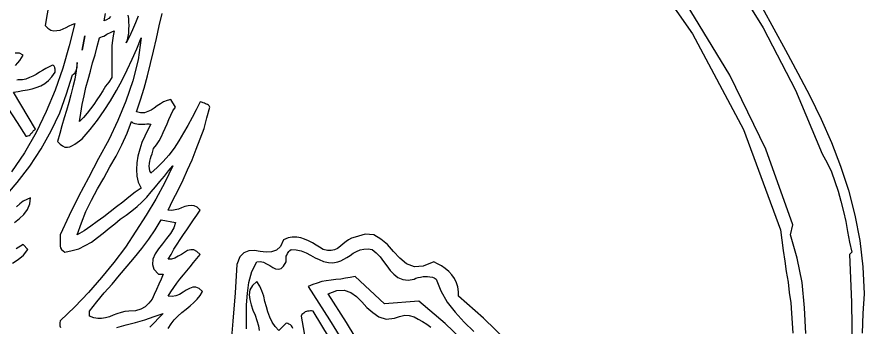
# Model space of a CAD drawing. Extents: x 0.03 to 5.78, y 0.01 to 9.07.
# Drawn here: x 3.489 to 5.756, y 6.864 to 7.694 of the extents above; entities that cross this region are included whole.
import ezdxf

# ---------------------------------------------------------------- set-up
doc = ezdxf.new("R2010")
doc.units = 0
doc.layers.add('1', color=7, linetype='Continuous')

msp = doc.modelspace()

# ---------------------------------------------------------------- linework, layer by layer
msp.add_lwpolyline([(5.452, 7.777), (5.546, 7.605), (5.579, 7.544), (5.611, 7.483), (5.641, 7.421), (5.669, 7.358), (5.693, 7.295), (5.714, 7.231), (5.731, 7.164), (5.745, 7.096), (5.753, 7.026), (5.756, 6.953), (5.753, 6.901), (5.751, 6.848)])
at = {"layer": '1'}
for points in [[(5.129, 7.889), (5.297, 7.649), (5.433, 7.393), (5.532, 7.125), (5.536, 7.097), (5.54, 7.069), (5.544, 7.041), (5.548, 7.013), (5.553, 6.985), (5.556, 6.957), (5.56, 6.929), (5.562, 6.902), (5.564, 6.875), (5.565, 6.848)], [(3.592, 7.828), (3.565, 7.671), (3.572, 7.664), (3.58, 7.659), (3.588, 7.657), (3.596, 7.658), (3.605, 7.659), (3.613, 7.662), (3.621, 7.666), (3.629, 7.67), (3.637, 7.674), (3.644, 7.677), (3.629, 7.617), (3.612, 7.557), (3.592, 7.498), (3.568, 7.441), (3.541, 7.385), (3.51, 7.331), (3.475, 7.28)], [(5.384, 7.829), (5.486, 7.665), (5.573, 7.498), (5.644, 7.328), (5.657, 7.304), (5.669, 7.28), (5.678, 7.254), (5.687, 7.228), (5.694, 7.201), (5.701, 7.174), (5.707, 7.147), (5.712, 7.12), (5.717, 7.092), (5.723, 7.065), (5.717, 7.059), (5.72, 6.995), (5.722, 6.93), (5.723, 6.867), (5.723, 6.803)], [(5.6, 6.847), (5.597, 6.916), (5.59, 6.984), (5.577, 7.049), (5.559, 7.111), (5.565, 7.138), (5.493, 7.34), (5.397, 7.538), (5.28, 7.73)], [(3.74, 7.695), (3.735, 7.69), (3.729, 7.686), (3.723, 7.684), (3.726, 7.703)], [(3.814, 7.696), (3.807, 7.678), (3.799, 7.66), (3.791, 7.642), (3.782, 7.625), (3.785, 7.633), (3.787, 7.642), (3.789, 7.651), (3.789, 7.661), (3.79, 7.671), (3.789, 7.68), (3.789, 7.69), (3.787, 7.699)], [(3.894, 6.861), (3.902, 6.873), (3.91, 6.884), (3.92, 6.894), (3.931, 6.903), (3.942, 6.912), (3.953, 6.921), (3.963, 6.93), (3.972, 6.939), (3.98, 6.949), (3.986, 6.96), (3.977, 6.968), (3.968, 6.971), (3.96, 6.971), (3.951, 6.968), (3.942, 6.963), (3.934, 6.958), (3.924, 6.952), (3.915, 6.948), (3.905, 6.946), (3.894, 6.947), (3.901, 6.959), (3.909, 6.97), (3.917, 6.982), (3.925, 6.993), (3.935, 7.004), (3.944, 7.015), (3.953, 7.026), (3.962, 7.037), (3.971, 7.048), (3.98, 7.059), (3.971, 7.067), (3.963, 7.071), (3.955, 7.071), (3.946, 7.069), (3.938, 7.064), (3.93, 7.059), (3.921, 7.054), (3.912, 7.049), (3.903, 7.046), (3.894, 7.046), (3.902, 7.059), (3.909, 7.073), (3.918, 7.086), (3.926, 7.099), (3.935, 7.112), (3.944, 7.125), (3.953, 7.138), (3.962, 7.151), (3.971, 7.164), (3.98, 7.177), (3.972, 7.185), (3.964, 7.189), (3.956, 7.19), (3.948, 7.189), (3.939, 7.187), (3.93, 7.183), (3.922, 7.18), (3.913, 7.178), (3.904, 7.176), (3.894, 7.177), (3.907, 7.204), (3.921, 7.231), (3.934, 7.258), (3.946, 7.285), (3.958, 7.312), (3.969, 7.34), (3.98, 7.368), (3.99, 7.396), (3.998, 7.424), (4.006, 7.453), (4.004, 7.456), (4.002, 7.458), (3.999, 7.46), (3.997, 7.461), (3.994, 7.462), (3.991, 7.463), (3.988, 7.464), (3.986, 7.465), (3.983, 7.466), (3.98, 7.467), (3.969, 7.446), (3.958, 7.425), (3.947, 7.404), (3.935, 7.384), (3.923, 7.363), (3.91, 7.343), (3.896, 7.324), (3.881, 7.307), (3.865, 7.291), (3.848, 7.276), (3.845, 7.282), (3.844, 7.289), (3.843, 7.295), (3.844, 7.302), (3.845, 7.308), (3.847, 7.315), (3.849, 7.322), (3.851, 7.328), (3.853, 7.335), (3.855, 7.342), (3.863, 7.352), (3.87, 7.363), (3.876, 7.374), (3.881, 7.385), (3.886, 7.397), (3.891, 7.408), (3.896, 7.42), (3.901, 7.431), (3.907, 7.443), (3.914, 7.453), (3.901, 7.473), (3.891, 7.471), (3.882, 7.467), (3.874, 7.462), (3.865, 7.456), (3.857, 7.45), (3.849, 7.445), (3.84, 7.441), (3.831, 7.438), (3.82, 7.438), (3.809, 7.44), (3.82, 7.472), (3.83, 7.504), (3.839, 7.537), (3.847, 7.57), (3.855, 7.603), (3.863, 7.636), (3.87, 7.67), (3.878, 7.703)], [(3.75, 7.657), (3.747, 7.644), (3.745, 7.631), (3.743, 7.618), (3.743, 7.606), (3.743, 7.593), (3.743, 7.581), (3.743, 7.569), (3.743, 7.557), (3.743, 7.545), (3.743, 7.532), (3.735, 7.52), (3.726, 7.509), (3.719, 7.496), (3.711, 7.484), (3.703, 7.472), (3.695, 7.46), (3.686, 7.448), (3.677, 7.437), (3.668, 7.425), (3.657, 7.414), (3.66, 7.437), (3.664, 7.46), (3.669, 7.483), (3.674, 7.505), (3.68, 7.527), (3.686, 7.549), (3.692, 7.571), (3.699, 7.593), (3.704, 7.615), (3.71, 7.638), (3.714, 7.64), (3.718, 7.642), (3.722, 7.643), (3.726, 7.645), (3.73, 7.648), (3.734, 7.65), (3.738, 7.652), (3.742, 7.653), (3.745, 7.655), (3.75, 7.657)], [(3.671, 7.644), (3.664, 7.605), (3.671, 7.644)], [(3.454, 7.209), (3.49, 7.251), (3.524, 7.295), (3.554, 7.341), (3.581, 7.389), (3.604, 7.438), (3.622, 7.488), (3.638, 7.539), (3.641, 7.541), (3.644, 7.544), (3.646, 7.547), (3.648, 7.55), (3.649, 7.553), (3.65, 7.557), (3.651, 7.56), (3.651, 7.564), (3.651, 7.568), (3.651, 7.572), (3.648, 7.55), (3.644, 7.528), (3.639, 7.507), (3.634, 7.486), (3.628, 7.465), (3.622, 7.444), (3.616, 7.424), (3.61, 7.403), (3.604, 7.382), (3.598, 7.361), (3.605, 7.354), (3.611, 7.349), (3.618, 7.346), (3.625, 7.346), (3.631, 7.347), (3.638, 7.35), (3.644, 7.354), (3.651, 7.358), (3.657, 7.363), (3.664, 7.368), (3.685, 7.393), (3.705, 7.418), (3.723, 7.444), (3.74, 7.47), (3.756, 7.497), (3.771, 7.525), (3.784, 7.553), (3.798, 7.581), (3.81, 7.609), (3.822, 7.638), (3.814, 7.579), (3.8, 7.523), (3.781, 7.469), (3.759, 7.417), (3.735, 7.365), (3.708, 7.315), (3.681, 7.264), (3.654, 7.214), (3.629, 7.163), (3.605, 7.111)], [(3.486, 7.564), (3.492, 7.571), (3.497, 7.578), (3.502, 7.585), (3.506, 7.592), (3.496, 7.597), (3.485, 7.597)], [(3.465, 7.45), (3.49, 7.412), (3.513, 7.375), (3.516, 7.375), (3.519, 7.376), (3.522, 7.377), (3.525, 7.379), (3.527, 7.382), (3.529, 7.384), (3.532, 7.387), (3.534, 7.39), (3.537, 7.392), (3.539, 7.394), (3.48, 7.493), (3.493, 7.495), (3.505, 7.497), (3.518, 7.499), (3.53, 7.502), (3.541, 7.505), (3.553, 7.51), (3.564, 7.516), (3.574, 7.524), (3.583, 7.534), (3.592, 7.546), (3.592, 7.548), (3.592, 7.551), (3.592, 7.554), (3.591, 7.557), (3.591, 7.559), (3.59, 7.561), (3.589, 7.562), (3.587, 7.564), (3.585, 7.565), (3.576, 7.561), (3.567, 7.556), (3.558, 7.551), (3.55, 7.546), (3.541, 7.54), (3.532, 7.536), (3.523, 7.532), (3.513, 7.528), (3.504, 7.526), (3.493, 7.526), (3.489, 7.525)], [(3.848, 7.407), (3.84, 7.392), (3.832, 7.375), (3.824, 7.358), (3.818, 7.34), (3.813, 7.322), (3.81, 7.304), (3.809, 7.286), (3.81, 7.268), (3.814, 7.252), (3.822, 7.236), (3.806, 7.225), (3.789, 7.212), (3.773, 7.199), (3.756, 7.186), (3.739, 7.173), (3.722, 7.159), (3.704, 7.147), (3.687, 7.134), (3.669, 7.122), (3.651, 7.111), (3.662, 7.143), (3.674, 7.174), (3.689, 7.204), (3.705, 7.234), (3.722, 7.263), (3.738, 7.293), (3.755, 7.322), (3.77, 7.352), (3.784, 7.383), (3.796, 7.414), (3.8, 7.411), (3.805, 7.409), (3.81, 7.408), (3.815, 7.407), (3.82, 7.407), (3.826, 7.407), (3.832, 7.407), (3.837, 7.408), (3.843, 7.408), (3.848, 7.407)], [(3.605, 7.111), (3.605, 7.106), (3.605, 7.101), (3.605, 7.096), (3.605, 7.091), (3.605, 7.085), (3.605, 7.081), (3.606, 7.076), (3.609, 7.072), (3.613, 7.068), (3.618, 7.065), (3.637, 7.069), (3.655, 7.074), (3.672, 7.083), (3.689, 7.092), (3.705, 7.104), (3.72, 7.116), (3.736, 7.129), (3.751, 7.141), (3.766, 7.153), (3.782, 7.164), (3.797, 7.175), (3.811, 7.187), (3.824, 7.199), (3.837, 7.212), (3.849, 7.226), (3.86, 7.24), (3.872, 7.254), (3.884, 7.268), (3.895, 7.282), (3.907, 7.296), (3.885, 7.251), (3.861, 7.207), (3.835, 7.164), (3.808, 7.121), (3.78, 7.078), (3.749, 7.037), (3.716, 6.997), (3.681, 6.957), (3.644, 6.919), (3.605, 6.881), (3.604, 6.876), (3.604, 6.872), (3.604, 6.868), (3.606, 6.863)], [(3.483, 7.144), (3.496, 7.155), (3.508, 7.166), (3.518, 7.179), (3.524, 7.194), (3.526, 7.21), (3.516, 7.206), (3.506, 7.201), (3.497, 7.194), (3.488, 7.186)], [(3.914, 7.144), (3.909, 7.13), (3.9, 7.115), (3.89, 7.101), (3.879, 7.087), (3.868, 7.074), (3.859, 7.06), (3.853, 7.046), (3.852, 7.032), (3.856, 7.019), (3.868, 7.006), (3.881, 7.006), (3.875, 6.993), (3.869, 6.979), (3.863, 6.965), (3.857, 6.952), (3.851, 6.939), (3.842, 6.928), (3.833, 6.919), (3.821, 6.912), (3.807, 6.908), (3.789, 6.907), (3.778, 6.906), (3.768, 6.903), (3.757, 6.9), (3.747, 6.896), (3.737, 6.892), (3.726, 6.889), (3.716, 6.887), (3.706, 6.887), (3.695, 6.889), (3.684, 6.894), (3.684, 6.907), (3.703, 6.932), (3.723, 6.956), (3.744, 6.979), (3.764, 7.003), (3.784, 7.027), (3.804, 7.051), (3.824, 7.075), (3.842, 7.1), (3.859, 7.125), (3.875, 7.151), (3.914, 7.144)], [(4.802, 6.826), (4.738, 6.888), (4.671, 6.947), (4.671, 6.959), (4.669, 6.972), (4.666, 6.983), (4.66, 6.994), (4.653, 7.004), (4.645, 7.013), (4.635, 7.021), (4.625, 7.028), (4.615, 7.034), (4.605, 7.039), (4.576, 7.027), (4.553, 7.026), (4.532, 7.034), (4.514, 7.049), (4.497, 7.067), (4.481, 7.085), (4.463, 7.1), (4.444, 7.111), (4.421, 7.113), (4.394, 7.105), (4.385, 7.102), (4.377, 7.098), (4.37, 7.093), (4.362, 7.087), (4.355, 7.081), (4.347, 7.075), (4.339, 7.071), (4.33, 7.069), (4.32, 7.069), (4.309, 7.072), (4.299, 7.078), (4.29, 7.084), (4.28, 7.09), (4.27, 7.095), (4.259, 7.1), (4.249, 7.103), (4.238, 7.105), (4.226, 7.105), (4.215, 7.103), (4.203, 7.098), (4.195, 7.08), (4.184, 7.07), (4.171, 7.066), (4.156, 7.065), (4.14, 7.067), (4.125, 7.069), (4.11, 7.068), (4.097, 7.063), (4.086, 7.052), (4.078, 7.032), (4.073, 6.956), (4.067, 6.88), (4.061, 6.805)], [(3.478, 7.035), (3.493, 7.045), (3.507, 7.057), (3.519, 7.072), (3.506, 7.085), (3.487, 7.074)], [(4.104, 6.86), (4.104, 6.892), (4.104, 6.924), (4.106, 6.955), (4.11, 6.984), (4.118, 7.013), (4.131, 7.039), (4.14, 7.04), (4.149, 7.038), (4.157, 7.034), (4.166, 7.029), (4.174, 7.024), (4.181, 7.02), (4.189, 7.019), (4.196, 7.021), (4.203, 7.027), (4.21, 7.039), (4.21, 7.043), (4.21, 7.047), (4.21, 7.05), (4.21, 7.054), (4.212, 7.057), (4.213, 7.061), (4.215, 7.064), (4.217, 7.067), (4.22, 7.069), (4.223, 7.072), (4.237, 7.071), (4.25, 7.068), (4.263, 7.063), (4.275, 7.057), (4.287, 7.05), (4.298, 7.045), (4.31, 7.04), (4.323, 7.037), (4.335, 7.036), (4.348, 7.039)], [(4.348, 7.039), (4.356, 7.042), (4.364, 7.046), (4.372, 7.051), (4.381, 7.056), (4.389, 7.062), (4.398, 7.067), (4.408, 7.071), (4.418, 7.073), (4.429, 7.074), (4.44, 7.072), (4.451, 7.063), (4.461, 7.052), (4.47, 7.04), (4.479, 7.028), (4.488, 7.016), (4.498, 7.006), (4.509, 6.997), (4.522, 6.992), (4.536, 6.99), (4.552, 6.993), (4.557, 6.995), (4.563, 6.997), (4.569, 6.998), (4.576, 7), (4.582, 7), (4.588, 7), (4.594, 6.999), (4.601, 6.998), (4.606, 6.996), (4.611, 6.993), (4.624, 6.961), (4.641, 6.931), (4.662, 6.904), (4.686, 6.878), (4.712, 6.853)], [(4.228, 6.861), (4.226, 6.865), (4.224, 6.868), (4.221, 6.87), (4.217, 6.872), (4.214, 6.874), (4.21, 6.875), (4.19, 6.855), (4.18, 6.866), (4.172, 6.878), (4.166, 6.891), (4.161, 6.905), (4.157, 6.919), (4.153, 6.933), (4.15, 6.947), (4.145, 6.961), (4.139, 6.974), (4.131, 6.986), (4.12, 6.976), (4.113, 6.964), (4.111, 6.951), (4.113, 6.938), (4.116, 6.924), (4.121, 6.91), (4.127, 6.896), (4.131, 6.882), (4.136, 6.868), (4.138, 6.855)], [(4.701, 6.811), (4.635, 6.874), (4.565, 6.934), (4.473, 6.927), (4.394, 7), (4.381, 6.997), (4.369, 6.995), (4.356, 6.993), (4.343, 6.992), (4.33, 6.99), (4.317, 6.988), (4.305, 6.986), (4.293, 6.982), (4.281, 6.978), (4.269, 6.973), (4.326, 6.884), (4.382, 6.793)], [(4.418, 6.8), (4.371, 6.877), (4.322, 6.953), (4.345, 6.962), (4.365, 6.963), (4.383, 6.957), (4.398, 6.946), (4.412, 6.932), (4.426, 6.917), (4.442, 6.903), (4.458, 6.892), (4.477, 6.886), (4.5, 6.888)], [(3.757, 6.863), (3.782, 6.87), (3.807, 6.877), (3.832, 6.884), (3.857, 6.893), (3.881, 6.901), (3.845, 6.864)], [(4.326, 6.835), (4.282, 6.907), (4.278, 6.908), (4.275, 6.908), (4.271, 6.907), (4.267, 6.907), (4.264, 6.906), (4.261, 6.905), (4.257, 6.902), (4.254, 6.9), (4.252, 6.898), (4.25, 6.894), (4.261, 6.833)], [(4.5, 6.888), (4.513, 6.893), (4.527, 6.896), (4.539, 6.895), (4.552, 6.892), (4.563, 6.886), (4.575, 6.879), (4.586, 6.872), (4.597, 6.864)]]:
    msp.add_lwpolyline(points, dxfattribs=at)

doc.saveas('drawing.dxf')
